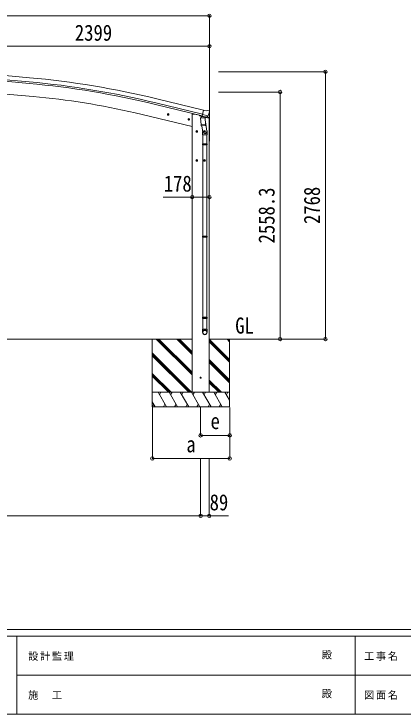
# Model space of a CAD drawing. Units: millimetres at full size, sheet at 1:35. Extents: x -9783 to 9892, y -6828 to 6752.
# Drawn here: x -3998 to 36, y -6828 to 419 of the extents above; entities that cross this region are included whole.
import ezdxf
from ezdxf.enums import TextEntityAlignment as Align

# ---------------------------------------------------------------- set-up
doc = ezdxf.new("R2010")
doc.units = ezdxf.units.MM
doc.header["$LTSCALE"] = 35
doc.header["$PDMODE"] = 32
doc.header["$PDSIZE"] = 35
for name, color, linetype, lineweight in [('0-0_0', 7, 'Continuous', 9), ('0-1_本体', 4, 'Continuous', 9), ('0-2_部品', 7, 'Continuous', 9), ('0-3_ELV2', 3, 'Continuous', 9), ('0-A_寸法', 6, 'Continuous', 9), ('F-0_240', 7, 'Continuous', 9)]:
    doc.layers.add(name, color=color, linetype=linetype, lineweight=lineweight)
doc.styles.add('ＭＳ ゴシック', font='')
doc.styles.get('ＭＳ ゴシック').set_extended_font_data('MS Gothic')

msp = doc.modelspace()

# ---------------------------------------------------------------- linework, layer by layer
at = {"layer": '0-0_0', "color": 6}
for p, q in [((-776.13, -2946.68), (-776.13, -178.68)), ((-1245.15, -388.38), (-1245.15, -2946.68))]:
    msp.add_line(p, q, dxfattribs=at)
at = {"layer": '0-0_0'}
for p, q in [((-2155.94, -2946.72), (-4742.39, -2946.72)), ((-2566.94, -2946.67), (-2566.94, -3646.67)), ((-2155.94, -3317.68), (-2526.95, -2946.67)), ((-2155.94, -3303.54), (-2512.81, -2946.67)), ((-2155.94, -3289.4), (-2498.67, -2946.67)), ((-2155.94, -3105.55), (-2314.82, -2946.67)), ((-2155.94, -3091.41), (-2300.68, -2946.67)), ((-2155.94, -3077.27), (-2286.53, -2946.67)), ((-1381.05, -2946.72), (-1977.94, -2946.72)), ((-1766.94, -3157.9), (-1977.94, -2946.9)), ((-1766.94, -3172.04), (-1977.94, -2961.04)), ((-1766.94, -2974.05), (-1794.32, -2946.67)), ((-1766.94, -2959.91), (-1780.18, -2946.67)), ((-1766.94, -2946.72), (-1766.94, -3646.67)), ((-1766.94, -3186.18), (-1977.94, -2975.19)), ((-2160.8, -3496.67), (-2566.94, -3090.53)), ((-2174.94, -3496.67), (-2566.94, -3104.68)), ((-2189.08, -3496.67), (-2566.94, -3118.82)), ((-1766.94, -3370.03), (-1977.94, -3159.03)), ((-1766.94, -3384.17), (-1977.94, -3173.18)), ((-1766.94, -3398.32), (-1977.94, -3187.32)), ((-2372.93, -3496.67), (-2566.94, -3302.66)), ((-2387.07, -3496.67), (-2566.94, -3316.81)), ((-2401.21, -3496.67), (-2566.94, -3330.95)), ((-1852.43, -3496.67), (-1977.94, -3371.16)), ((-1866.57, -3496.67), (-1977.94, -3385.31)), ((-1880.71, -3496.67), (-1977.94, -3399.45)), ((-2566.94, -3496.67), (-1766.94, -3496.67)), ((-2421.55, -3646.67), (-2508.16, -3496.67)), ((-2493.16, -3522.65), (-2478.16, -3496.67)), ((-2306.08, -3646.67), (-2392.69, -3496.67)), ((-2362.69, -3496.67), (-2377.69, -3522.65)), ((-2190.61, -3646.67), (-2277.22, -3496.67)), ((-2262.22, -3522.65), (-2247.22, -3496.67)), ((-2075.14, -3646.67), (-2161.75, -3496.67)), ((-2155.94, -3496.67), (-1977.94, -3496.67)), ((-2146.75, -3522.65), (-2131.74, -3496.67)), ((-1959.67, -3646.67), (-2046.28, -3496.67)), ((-2031.28, -3522.65), (-2016.27, -3496.67)), ((-1844.2, -3646.67), (-1930.81, -3496.67)), ((-1915.8, -3522.65), (-1900.8, -3496.67)), ((-1766.94, -3580.5), (-1815.34, -3496.67)), ((-1800.34, -3522.65), (-1785.34, -3496.67)), ((-2537.02, -3646.67), (-2566.94, -3594.86)), ((-2552.02, -3620.69), (-2566.94, -3646.52)), ((-2436.55, -3620.69), (-2451.55, -3646.67)), ((-2321.08, -3620.69), (-2336.08, -3646.67)), ((-2205.61, -3620.69), (-2220.61, -3646.67)), ((-2090.14, -3620.69), (-2105.14, -3646.67)), ((-1974.67, -3620.69), (-1989.67, -3646.67)), ((-1859.2, -3620.69), (-1874.2, -3646.67)), ((-1766.94, -3646.67), (-2566.94, -3646.67))]:
    msp.add_line(p, q, dxfattribs=at)
msp.add_circle((-2066.94, -3346.67), 5, dxfattribs=at)
at = {"layer": '0-1_本体'}
for p, q in [((-3836.95, -240.12), (-4314.27, -196.8)), ((-3842.38, -299.87), (-4319.65, -256.56)), ((-3840.86, -283.16), (-4317.98, -239.85)), ((-4338.21, -388.34), (-3800.27, -435.41)), ((-2530.48, -500.94), (-2047.47, -618.44)), ((-2037.41, -576.52), (-2520.26, -458.95)), ((-2051.41, -634.87), (-2534.45, -517.24)), ((-2744.03, -605.48), (-2155.94, -746.67)), ((-2155.94, -616.67), (-2155.94, -3496.67)), ((-2155.94, -616.67), (-2131.94, -616.67)), ((-2079.93, -629.16), (-2131.94, -616.67)), ((-1977.94, -3496.67), (-1977.94, -660.12))]:
    msp.add_line(p, q, dxfattribs=at)
at = {"layer": '0-1_本体', "color": 6}
msp.add_line((-2154.26, -1476.86), (-1976.26, -1476.86), dxfattribs=at)
at = {"layer": '0-1_本体'}
for centre, radius, start, end in [((-4650.97, -9208.69), 8962.23, 76.31388, 84.81388), ((-4650.97, -9208.69), 9005.44, 76.31388, 84.81388), ((-4650.97, -9208.69), 8945.44, 76.31388, 84.81388), ((-4446.54, -7813.81), 7406.65, 76.7111, 84.99429)]:
    msp.add_arc(centre, radius, start, end, dxfattribs=at)
at = {"layer": '0-2_部品'}
for p, q in [((-2011.17, -581.81), (-2037.1, -575.59)), ((-2011.17, -581.81), (-1997.91, -579.11)), ((-1983.43, -582.3), (-1996.61, -579.14)), ((-2393.44, -622.91), (-2412.89, -618.24)), ((-2410.47, -618.82), (-2405.3, -613.38)), ((-2408.33, -626.02), (-2410.47, -618.82)), ((-2405.5, -630.3), (-2400.83, -610.85)), ((-2405.3, -613.38), (-2398, -615.13)), ((-2398, -615.13), (-2395.87, -622.33)), ((-2079.93, -627.92), (-2079.93, -631.69)), ((-2056.69, -641.21), (-2076.1, -636.55)), ((-2052.74, -636.87), (-2066.05, -652.18)), ((-2066.05, -652.18), (-2065.61, -658.53)), ((-2051.8, -636.8), (-2052.74, -636.87)), ((-2048.71, -639.27), (-2050.24, -638.9)), ((-2012.01, -648.08), (-2048.71, -639.27)), ((-1990.17, -633.43), (-2047.67, -619.63)), ((-2042.76, -641.1), (-2041.74, -655.7)), ((-2014.55, -650.09), (-2040.37, -656.53)), ((-2009.73, -648.91), (-2017.25, -647.11)), ((-1975.38, -660.73), (-2017.07, -650.72)), ((-2013.85, -648.31), (-2013.8, -649.05)), ((-2010.48, -648.45), (-2012.01, -648.08)), ((-2007.02, -648.34), (-1990.64, -633.85)), ((-2003.06, -644.83), (-1977.67, -650.92)), ((-1980.33, -584.55), (-1976.48, -590.85)), ((-1976.11, -593.13), (-1976.39, -594.28)), ((-2179.51, -674.27), (-2198.96, -669.6)), ((-2196.53, -670.18), (-2191.37, -664.74)), ((-2194.4, -677.38), (-2196.53, -670.18)), ((-2191.57, -681.66), (-2186.9, -662.21)), ((-2191.37, -664.74), (-2184.07, -666.49)), ((-2184.07, -666.49), (-2181.94, -673.69)), ((-2067.16, -658.63), (-2021.47, -655.44)), ((-2062.48, -725.47), (-2067.16, -658.63)), ((-2062.48, -725.47), (-2016.8, -722.28)), ((-2023.25, -652.26), (-2023.02, -655.55)), ((-2021.47, -655.44), (-2016.8, -722.28)), ((-2018.53, -697.51), (-2002.61, -793.68)), ((-2015.94, -734.74), (-2016.81, -722.28)), ((-1975.38, -653.84), (-1975.38, -660.73)), ((-2116.94, -796.91), (-2096.94, -796.91)), ((-2113.44, -793.16), (-2106.94, -789.41)), ((-2106.94, -806.91), (-2106.94, -786.91)), ((-2106.94, -789.41), (-2100.44, -793.16)), ((-2100.44, -793.16), (-2100.44, -800.67)), ((-2062.47, -725.47), (-2061.58, -738.17)), ((-2017.78, -736.88), (-2059.48, -739.8)), ((-2054.05, -739.42), (-2043.32, -803)), ((-2046.46, -796.19), (-2046.46, -830.84)), ((-2036.94, -796.91), (-2016.94, -796.91)), ((-2033.44, -793.16), (-2026.94, -789.41)), ((-2026.94, -806.91), (-2026.94, -786.91)), ((-2026.94, -789.41), (-2020.44, -793.16)), ((-2020.44, -793.16), (-2020.44, -800.67)), ((-2016.33, -736.1), (-2016.33, -736.1)), ((-2000.46, -830.84), (-2000.46, -796.49)), ((-2100.44, -800.67), (-2106.94, -804.42)), ((-2046.46, -830.84), (-2000.46, -830.84)), ((-2044.46, -830.84), (-2044.46, -924.84)), ((-2020.44, -800.67), (-2026.94, -804.42)), ((-2002.46, -830.84), (-2002.46, -924.84)), ((-2046.46, -926.84), (-2045.46, -924.84)), ((-2046.46, -926.84), (-2000.46, -926.84)), ((-2046.46, -926.84), (-2046.46, -934.84)), ((-2046.46, -934.84), (-2000.46, -934.84)), ((-2046.46, -934.84), (-2045.46, -936.84)), ((-2045.46, -924.84), (-2001.46, -924.84)), ((-2045.46, -936.84), (-2001.46, -936.84)), ((-2044.46, -936.84), (-2044.46, -1881.03)), ((-2002.46, -936.84), (-2002.46, -1881.03)), ((-2000.46, -926.84), (-2001.46, -924.84)), ((-2106.94, -1106.91), (-2106.94, -1086.91)), ((-2026.94, -1106.91), (-2026.94, -1086.91)), ((-2116.94, -1096.91), (-2096.94, -1096.91)), ((-2113.44, -1093.16), (-2106.94, -1089.41)), ((-2106.94, -1089.41), (-2100.44, -1093.16)), ((-2100.44, -1100.67), (-2106.94, -1104.42)), ((-2100.44, -1093.16), (-2100.44, -1100.67)), ((-2036.94, -1096.91), (-2016.94, -1096.91)), ((-2033.44, -1093.16), (-2026.94, -1089.41)), ((-2026.94, -1089.41), (-2020.44, -1093.16)), ((-2020.44, -1100.67), (-2026.94, -1104.42)), ((-2020.44, -1093.16), (-2020.44, -1100.67)), ((-2046.46, -1883.03), (-2045.46, -1881.03)), ((-2046.46, -1883.03), (-2000.46, -1883.03)), ((-2046.46, -1883.03), (-2046.46, -1891.03)), ((-2045.46, -1881.03), (-2001.46, -1881.03)), ((-2000.46, -1883.03), (-2001.46, -1881.03)), ((-2046.46, -1891.03), (-2000.46, -1891.03)), ((-2046.46, -1891.03), (-2045.46, -1893.03)), ((-2045.46, -1893.03), (-2001.46, -1893.03)), ((-2044.46, -1893.03), (-2044.46, -2721.22)), ((-2002.46, -1893.03), (-2002.46, -2721.22)), ((-2046.46, -2723.22), (-2045.46, -2721.22)), ((-2046.46, -2723.22), (-2000.46, -2723.22)), ((-2046.46, -2723.22), (-2046.46, -2731.22)), ((-2046.46, -2731.22), (-2000.46, -2731.22)), ((-2046.46, -2731.22), (-2045.46, -2733.22)), ((-2045.46, -2721.22), (-2001.46, -2721.22)), ((-2045.46, -2733.22), (-2001.46, -2733.22)), ((-2044.46, -2733.22), (-2044.46, -2843.22)), ((-2002.46, -2733.22), (-2002.46, -2843.22)), ((-2000.46, -2723.22), (-2001.46, -2721.22)), ((-2046.46, -2877.36), (-2046.46, -2843.22)), ((-2046.46, -2843.22), (-2000.46, -2843.22)), ((-2000.46, -2877.36), (-2000.46, -2843.22))]:
    msp.add_line(p, q, dxfattribs=at)
for points in [[(-2042.53, -641.04), (-2052.25, -638.7), (-2037.1, -575.59)], [(-2395.87, -622.33), (-2401.04, -627.77), (-2408.33, -626.02)], [(-2042.53, -641.04), (-2042.29, -641.19), (-2017.53, -647.13), (-2017.25, -647.11)], [(-1989.9, -632.86), (-1990.48, -633.7), (-1990.64, -633.85)], [(-2181.94, -673.69), (-2187.1, -679.13), (-2194.4, -677.38)], [(-2106.94, -804.42), (-2113.44, -800.67), (-2113.44, -793.16)], [(-2026.94, -804.42), (-2033.44, -800.67), (-2033.44, -793.16)], [(-2000.46, -926.84), (-2000.46, -934.84), (-2001.46, -936.84)], [(-2106.94, -1104.42), (-2113.44, -1100.67), (-2113.44, -1093.16)], [(-2026.94, -1104.42), (-2033.44, -1100.67), (-2033.44, -1093.16)], [(-2000.46, -1883.03), (-2000.46, -1891.03), (-2001.46, -1893.03)], [(-2000.46, -2723.22), (-2000.46, -2731.22), (-2001.46, -2733.22)]]:
    msp.add_lwpolyline(points, dxfattribs=at)
for centre, radius in [((-2403.17, -620.57), 8.5), ((-2403.17, -620.57), 7.7), ((-2403.17, -620.57), 6.5), ((-2189.23, -671.93), 8.5), ((-2189.23, -671.93), 7.7), ((-2189.23, -671.93), 6.5), ((-2106.94, -796.91), 8.5), ((-2106.94, -796.91), 7.7), ((-2106.94, -796.91), 6.5), ((-2026.94, -796.91), 8.5), ((-2026.94, -796.91), 7.7), ((-2026.94, -796.91), 6.5), ((-2106.94, -1096.91), 8.5), ((-2106.94, -1096.91), 7.7), ((-2106.94, -1096.91), 6.5), ((-2026.94, -1096.91), 8.5), ((-2026.94, -1096.91), 7.7), ((-2026.94, -1096.91), 6.5)]:
    msp.add_circle(centre, radius, dxfattribs=at)
at = {"layer": '0-2_部品', "color": 4}
msp.add_circle((-2066.94, -3346.67), 4.5, dxfattribs=at)
at = {"layer": '0-2_部品'}
for centre, radius, start, end in [((-1997.31, -582.05), 3, 76.5, 101.5), ((-2074.93, -631.69), 5, 180, 256.5), ((-2050.13, -638.42), 0.5, 221.23754, 256.5), ((-2043.36, -641.18), 0.604, 7.79405, 79.40158), ((-2014.79, -649.12), 1, 284, 4), ((-2013.35, -648.28), 0.5, 76.5, 184), ((-2010.36, -647.96), 0.5, 256.5, 291.76246), ((-2173.19, -547.03), 202.4, 334.90875, 346.5), ((-1984.6, -587.16), 5, 31.5, 76.5), ((-1978.38, -653.84), 3, 0, 76.5), ((-2040.72, -655.56), 1.03, 188.03431, 289.96103), ((-2059.62, -737.8), 2, 190.53157, 274), ((-2017.92, -734.88), 2, 274, 322.59038), ((-2017.88, -734.91), 1.95, 322.52234, 4.95983), ((-2030.46, -796.49), 30, 0, 2.54858)]:
    msp.add_arc(centre, radius, start, end, dxfattribs=at)
for centre, major_axis, ratio, start_param, end_param in [((-2009.03, -645.99), (0.73, -2.92), 0.997631, 5.8041905, 5.8929484), ((-2009.06, -645.86), (-2.63, 3.16), 0.650902, 2.1145521, 2.1873627), ((-2009.01, -646.09), (0.73, -2.92), 0.997631, 5.965759, 6.7621801), ((-1979.03, -592.41), (1.57, -2.57), 0.99628, 0.7835347, 1.5707963), ((-2023.46, -796.19), (-23, 0), 0.996195, 6.0000678, 10.0103449), ((-2023.46, -796.19), (-21, 0), 0.996195, 0.3319459, 3.3482706), ((-2023.46, -2875.62), (23, 0), 0.996195, 6.2831853, 9.424778), ((-2023.46, -2877.36), (23, 0), 0.996195, 6.2831853, 9.424778), ((-2023.46, -2877.36), (0, -23.43), 0.981806, 4.712389, 7.8539816)]:
    msp.add_ellipse(centre, major_axis=major_axis, ratio=ratio, start_param=start_param, end_param=end_param, dxfattribs=at)
msp.add_ellipse((-2023.46, -2877.36), major_axis=(-21, 0), ratio=0.996195, dxfattribs=at)
at = {"layer": '0-3_ELV2', "color": 6}
for p, q in [((-6701.11, -4776.83), (-2067.09, -4776.83)), ((-2067.09, -4776.83), (-1978.09, -4776.83))]:
    msp.add_line(p, q, dxfattribs=at)
at = {"layer": '0-A_寸法'}
for p, q in [((-6790.26, 401.68), (-1976.26, 401.68)), ((-1976.26, 401.68), (-1976.26, 85.06)), ((-1976.26, 85.06), (-4375.26, 85.06)), ((-1976.26, 85.06), (-1976.26, 85.06)), ((-1976.26, 85.06), (-1976.26, -896.88)), ((-776.13, -178.68), (-1882.41, -178.68)), ((-1245.15, -388.38), (-1882.41, -388.38)), ((-2154.26, -1476.86), (-2454.26, -1476.86)), ((-1245.15, -2946.68), (-1573.97, -2946.68)), ((-776.13, -2946.68), (-1245.15, -2946.68)), ((-2566.69, -4183.04), (-2566.69, -3654.1)), ((-2066.94, -3943.06), (-2066.94, -3654.1)), ((-1766.69, -4183.04), (-1766.69, -3654.1)), ((-1766.69, -3943.06), (-1766.69, -3654.1)), ((-2066.94, -3943.06), (-1766.69, -3943.06)), ((-1766.69, -4183.04), (-2566.69, -4183.04)), ((-2067.09, -4776.83), (-2067.09, -4183.04)), ((-1978.09, -4776.83), (-1978.09, -4183.04)), ((-1978.09, -4776.83), (-1778.09, -4776.83))]:
    msp.add_line(p, q, dxfattribs=at)
for p in [(-1976.26, 401.68), (-1976.26, 85.06), (-776.13, -178.68), (-1245.15, -388.38), (-2154.26, -1476.86), (-1976.26, -1476.86), (-1245.15, -2946.68), (-776.13, -2946.68), (-2066.94, -3943.06), (-1766.69, -3943.06), (-2566.69, -4183.04), (-1766.69, -4183.04), (-2067.09, -4776.83), (-1978.09, -4776.83)]:
    msp.add_point(p, dxfattribs=at)
at = {"layer": 'F-0_240', "color": 5}
for p, q in [((-9783.03, -5953.1), (9396.97, -5953.1)), ((-9783.03, -6023.1), (6285.75, -6023.1)), ((-3969.25, -6023.1), (-3969.25, -6828.1)), ((-469.25, -6023.1), (-469.25, -6828.1)), ((-3969.25, -6425.6), (3205.75, -6425.6)), ((-9783.03, -6828.1), (9396.97, -6828.1))]:
    msp.add_line(p, q, dxfattribs=at)

# ---------------------------------------------------------------- texts
at = {"layer": '0-0_0', "style": 'ＭＳ ゴシック', "width": 0.85}
msp.add_text('GL', height=166.8, dxfattribs=at).set_placement((-1709.36, -2939.74), align=Align.BOTTOM_LEFT)
at = {"layer": '0-A_寸法', "color": 7, "style": 'ＭＳ ゴシック', "width": 0.85}
for s, p in [('2399', (-3368.26, 92.06)), ('178', (-2448.64, -1469.86)), ('e', (-1964.81, -3928.69)), ('a', (-2214.81, -4168.67)), ('89', (-1974.34, -4769.83))]:
    msp.add_text(s, height=166.8, dxfattribs=at).set_placement(p, align=Align.BOTTOM_LEFT)
for s, p in [('2558.3', (-1252.15, -1956.28)), ('2768', (-783.13, -1755.18))]:
    msp.add_text(s, height=166.8, rotation=90, dxfattribs=at).set_placement(p, align=Align.BOTTOM_LEFT)
at = {"layer": 'F-0_240', "style": 'ＭＳ ゴシック'}
for p in [(-814.24, -6276.85), (-814.24, -6679.35)]:
    msp.add_text('殿', height=76.98, dxfattribs=at).set_placement(p, align=Align.BOTTOM_LEFT)
at = {"layer": 'F-0_240', "char_height": 76.98, "attachment_point": 7, "style": 'ＭＳ ゴシック'}
for s, insert in [('\\T1.17;設計監理', (-3851.04, -6276.85)), ('\\T1.17;工事名', (-376.96, -6276.85)), ('\\T1.17;施\u3000工', (-3851.04, -6679.35)), ('\\T1.17;図面名', (-376.96, -6679.35))]:
    msp.add_mtext(s, dxfattribs=dict(at, insert=insert))

doc.saveas('drawing.dxf')
